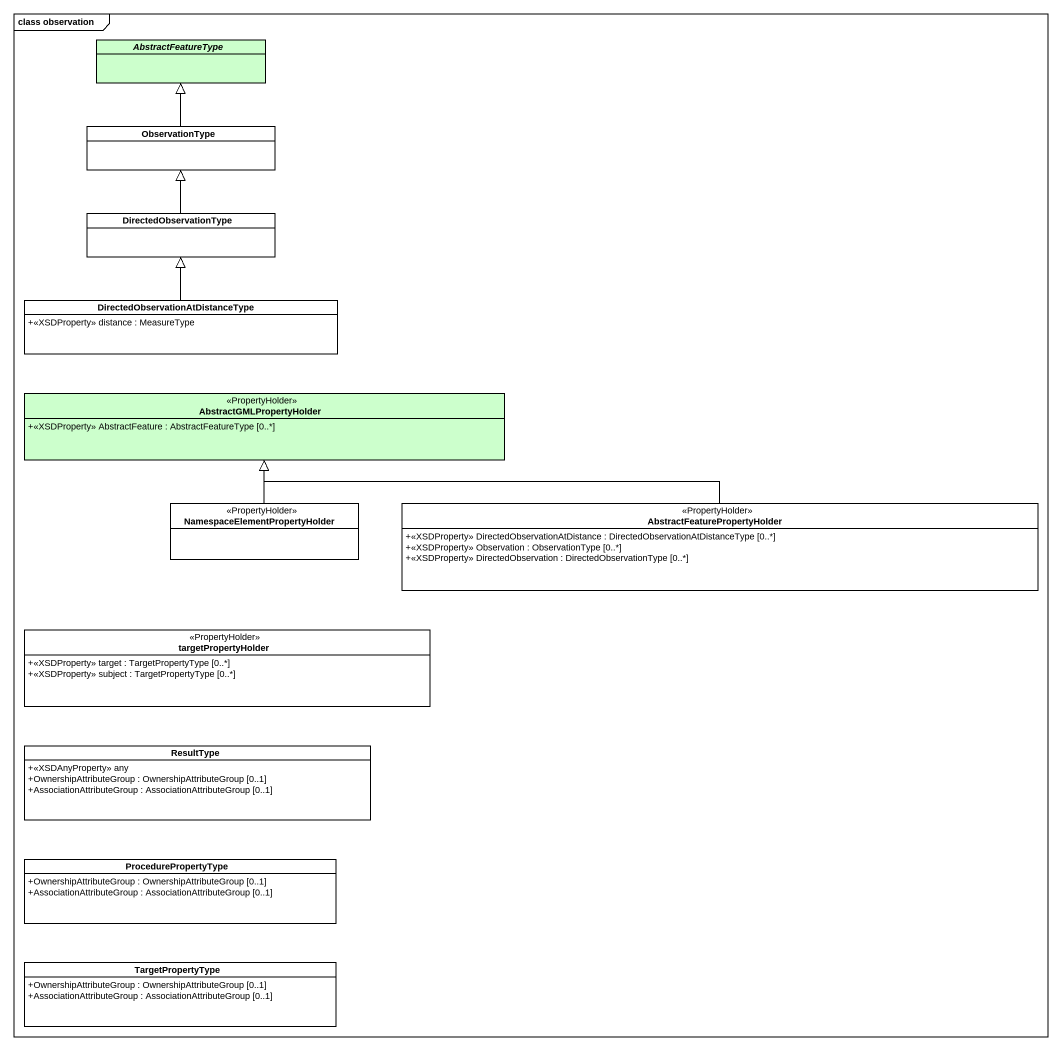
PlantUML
@startuml
mainframe class observation
hide circle
hide empty members
skinparam classAttributeIconSize 0
abstract class AbstractFeatureType #CCFFCC
class ObservationType
class DirectedObservationType
class "DirectedObservationAtDistanceType" as DirectedObservationAtDistanc {
  +<<XSDProperty>> distance : MeasureType
}
class AbstractGMLPropertyHolder <<PropertyHolder>> #CCFFCC {
  +<<XSDProperty>> AbstractFeature : AbstractFeatureType [0..*]
}
class "NamespaceElementPropertyHolder" as NamespaceElementPropertyHold <<PropertyHolder>>
class "AbstractFeaturePropertyHolder" as AbstractFeaturePropertyHolde <<PropertyHolder>> {
  +<<XSDProperty>> DirectedObservationAtDistance : DirectedObservationAtDistanceType [0..*]
  +<<XSDProperty>> Observation : ObservationType [0..*]
  +<<XSDProperty>> DirectedObservation : DirectedObservationType [0..*]
}
class targetPropertyHolder <<PropertyHolder>> {
  +<<XSDProperty>> target : TargetPropertyType [0..*]
  +<<XSDProperty>> subject : TargetPropertyType [0..*]
}
class ResultType {
  +<<XSDAnyProperty>> any
  +OwnershipAttributeGroup : OwnershipAttributeGroup [0..1]
  +AssociationAttributeGroup : AssociationAttributeGroup [0..1]
}
class ProcedurePropertyType {
  +OwnershipAttributeGroup : OwnershipAttributeGroup [0..1]
  +AssociationAttributeGroup : AssociationAttributeGroup [0..1]
}
class TargetPropertyType {
  +OwnershipAttributeGroup : OwnershipAttributeGroup [0..1]
  +AssociationAttributeGroup : AssociationAttributeGroup [0..1]
}
ObservationType -up-|> AbstractFeatureType
DirectedObservationType -up-|> ObservationType
DirectedObservationAtDistanc -up-|> DirectedObservationType
NamespaceElementPropertyHold -up-|> AbstractGMLPropertyHolder
AbstractFeaturePropertyHolde -left-|> AbstractGMLPropertyHolder
@enduml
